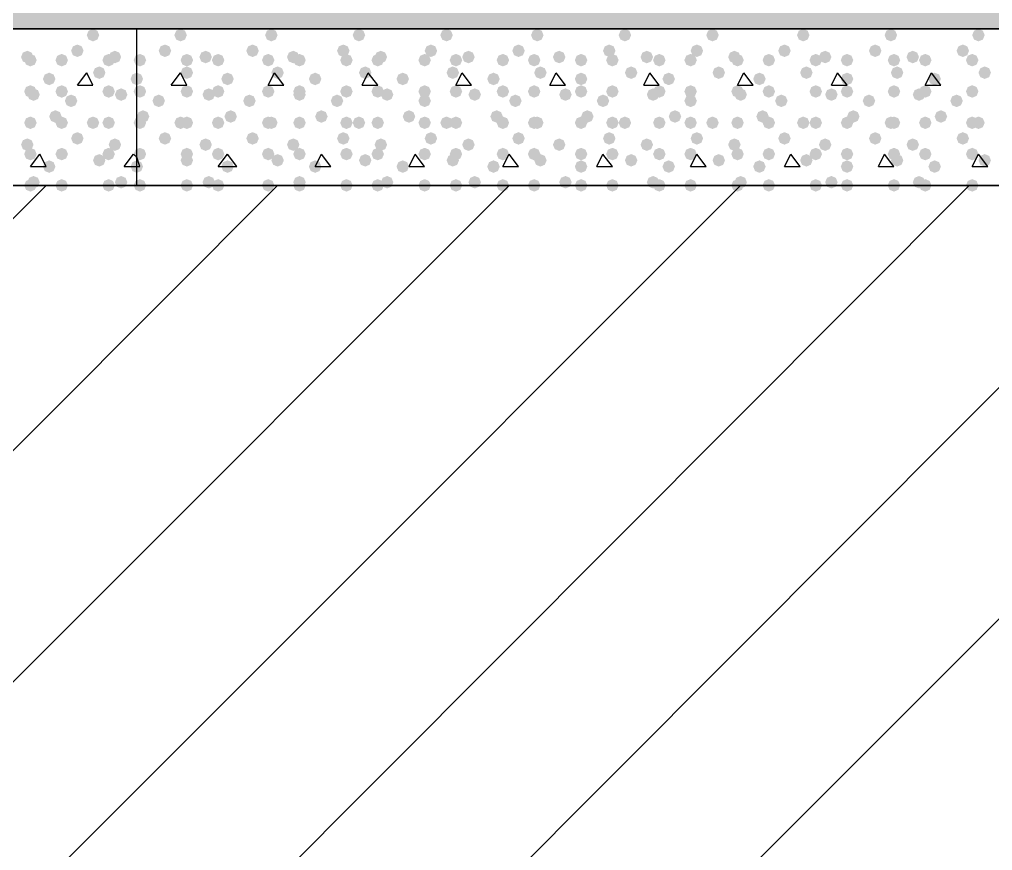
# Model space of a CAD drawing. Header units: millimetres. Extents: x 0 to 420, y 0 to 297.
# Drawn here: x 67.25 to 80.41, y 154.83 to 166.07 of the extents above; entities that cross this region are included whole.
import ezdxf

# ---------------------------------------------------------------- set-up
doc = ezdxf.new("R2010")
doc.units = ezdxf.units.MM
doc.layers.get('0').update_dxf_attribs({"linetype": 'CONTINUOUS'})

msp = doc.modelspace()

# ---------------------------------------------------------------- hatches: boundary and pattern name
at = {"true_color": 0x000008}
h = msp.add_hatch(color=0, dxfattribs=at)
h.paths.add_polyline_path([(378.544667, 177.927), (32.469667, 177.927), (378.544667, 165.946667)], flags=0)
h.paths.add_polyline_path([(32.469667, 177.927), (378.544667, 165.946667), (32.469667, 165.946667)], flags=0)
at = {"true_color": 0x000007}
for points in [[(68.326, 165.862), (68.301129, 165.802204), (68.241333, 165.777333), (68.181537, 165.802204), (68.156667, 165.862), (68.181537, 165.921796), (68.241333, 165.946667), (68.301129, 165.921796)], [(67.437, 165.565667), (67.412129, 165.505871), (67.352333, 165.481), (67.292538, 165.505871), (67.267667, 165.565667), (67.292537, 165.625462), (67.352333, 165.650333), (67.412129, 165.625463)], [(68.114333, 165.650333), (68.089462, 165.590537), (68.029667, 165.565667), (67.969871, 165.590537), (67.945, 165.650333), (67.969871, 165.710129), (68.029667, 165.735), (68.089462, 165.710129)], [(68.622333, 165.565667), (68.597463, 165.505871), (68.537667, 165.481), (68.477871, 165.505871), (68.453, 165.565667), (68.477871, 165.625462), (68.537667, 165.650333), (68.597462, 165.625463)], [(67.479333, 165.523333), (67.454462, 165.463537), (67.394667, 165.438667), (67.334871, 165.463537), (67.31, 165.523333), (67.334871, 165.583129), (67.394667, 165.608), (67.454462, 165.583129)], [(67.902667, 165.523333), (67.877796, 165.463537), (67.818, 165.438667), (67.758204, 165.463537), (67.733333, 165.523333), (67.758204, 165.583129), (67.818, 165.608), (67.877796, 165.583129)], [(68.537667, 165.523333), (68.512796, 165.463537), (68.453, 165.438667), (68.393204, 165.463537), (68.368333, 165.523333), (68.393204, 165.583129), (68.453, 165.608), (68.512796, 165.583129)], [(68.410667, 165.354), (68.385796, 165.294204), (68.326, 165.269333), (68.266204, 165.294204), (68.241333, 165.354), (68.266204, 165.413796), (68.326, 165.438667), (68.385796, 165.413796)], [(67.733333, 165.269333), (67.708463, 165.209537), (67.648667, 165.184667), (67.588871, 165.209537), (67.564, 165.269333), (67.588871, 165.329129), (67.648667, 165.354), (67.708462, 165.329129)], [(67.479333, 165.1), (67.454462, 165.040204), (67.394667, 165.015333), (67.334871, 165.040204), (67.31, 165.1), (67.334871, 165.159796), (67.394667, 165.184667), (67.454462, 165.159796)], [(67.521667, 165.057667), (67.496796, 164.997871), (67.437, 164.973), (67.377204, 164.997871), (67.352333, 165.057667), (67.377204, 165.117462), (67.437, 165.142333), (67.496796, 165.117463)], [(67.902667, 165.1), (67.877796, 165.040204), (67.818, 165.015333), (67.758204, 165.040204), (67.733333, 165.1), (67.758204, 165.159796), (67.818, 165.184667), (67.877796, 165.159796)], [(68.537667, 165.1), (68.512796, 165.040204), (68.453, 165.015333), (68.393204, 165.040204), (68.368333, 165.1), (68.393204, 165.159796), (68.453, 165.184667), (68.512796, 165.159796)], [(68.707, 165.057667), (68.682129, 164.997871), (68.622333, 164.973), (68.562538, 164.997871), (68.537667, 165.057667), (68.562537, 165.117462), (68.622333, 165.142333), (68.682129, 165.117463)], [(68.029667, 164.973), (68.004796, 164.913204), (67.945, 164.888333), (67.885204, 164.913204), (67.860333, 164.973), (67.885204, 165.032796), (67.945, 165.057667), (68.004796, 165.032796)], [(67.818, 164.761333), (67.793129, 164.701537), (67.733333, 164.676667), (67.673537, 164.701537), (67.648667, 164.761333), (67.673537, 164.821129), (67.733333, 164.846), (67.793129, 164.821129)], [(67.479333, 164.676667), (67.454462, 164.616871), (67.394667, 164.592), (67.334871, 164.616871), (67.31, 164.676667), (67.334871, 164.736462), (67.394667, 164.761333), (67.454462, 164.736463)], [(67.902667, 164.676667), (67.877796, 164.616871), (67.818, 164.592), (67.758204, 164.616871), (67.733333, 164.676667), (67.758204, 164.736462), (67.818, 164.761333), (67.877796, 164.736463)], [(68.326, 164.676667), (68.301129, 164.616871), (68.241333, 164.592), (68.181537, 164.616871), (68.156667, 164.676667), (68.181537, 164.736462), (68.241333, 164.761333), (68.301129, 164.736463)], [(68.537667, 164.676667), (68.512796, 164.616871), (68.453, 164.592), (68.393204, 164.616871), (68.368333, 164.676667), (68.393204, 164.736462), (68.453, 164.761333), (68.512796, 164.736463)], [(67.437, 164.380333), (67.412129, 164.320537), (67.352333, 164.295667), (67.292538, 164.320537), (67.267667, 164.380333), (67.292537, 164.440129), (67.352333, 164.465), (67.412129, 164.440129)], [(68.114333, 164.465), (68.089462, 164.405204), (68.029667, 164.380333), (67.969871, 164.405204), (67.945, 164.465), (67.969871, 164.524796), (68.029667, 164.549667), (68.089462, 164.524796)], [(68.622333, 164.380333), (68.597463, 164.320537), (68.537667, 164.295667), (68.477871, 164.320537), (68.453, 164.380333), (68.477871, 164.440129), (68.537667, 164.465), (68.597462, 164.440129)], [(67.479333, 164.253333), (67.454462, 164.193537), (67.394667, 164.168667), (67.334871, 164.193537), (67.31, 164.253333), (67.334871, 164.313129), (67.394667, 164.338), (67.454462, 164.313129)], [(67.902667, 164.253333), (67.877796, 164.193537), (67.818, 164.168667), (67.758204, 164.193537), (67.733333, 164.253333), (67.758204, 164.313129), (67.818, 164.338), (67.877796, 164.313129)], [(68.537667, 164.253333), (68.512796, 164.193537), (68.453, 164.168667), (68.393204, 164.193537), (68.368333, 164.253333), (68.393204, 164.313129), (68.453, 164.338), (68.512796, 164.313129)], [(68.410667, 164.168667), (68.385796, 164.108871), (68.326, 164.084), (68.266204, 164.108871), (68.241333, 164.168667), (68.266204, 164.228462), (68.326, 164.253333), (68.385796, 164.228463)], [(67.733333, 164.084), (67.708463, 164.024204), (67.648667, 163.999333), (67.588871, 164.024204), (67.564, 164.084), (67.588871, 164.143796), (67.648667, 164.168667), (67.708462, 164.143796)], [(67.479333, 163.83), (67.454462, 163.770204), (67.394667, 163.745333), (67.334871, 163.770204), (67.31, 163.83), (67.334871, 163.889796), (67.394667, 163.914667), (67.454462, 163.889796)], [(67.521667, 163.872333), (67.496796, 163.812537), (67.437, 163.787667), (67.377204, 163.812537), (67.352333, 163.872333), (67.377204, 163.932129), (67.437, 163.957), (67.496796, 163.932129)], [(67.902667, 163.83), (67.877796, 163.770204), (67.818, 163.745333), (67.758204, 163.770204), (67.733333, 163.83), (67.758204, 163.889796), (67.818, 163.914667), (67.877796, 163.889796)], [(68.537667, 163.83), (68.512796, 163.770204), (68.453, 163.745333), (68.393204, 163.770204), (68.368333, 163.83), (68.393204, 163.889796), (68.453, 163.914667), (68.512796, 163.889796)], [(68.707, 163.872333), (68.682129, 163.812537), (68.622333, 163.787667), (68.562538, 163.812537), (68.537667, 163.872333), (68.562537, 163.932129), (68.622333, 163.957), (68.682129, 163.932129)]]:
    msp.add_hatch(color=0, dxfattribs=at).paths.add_polyline_path(points, flags=0)
at = {"true_color": 0x000008}
for points in [[(69.511333, 165.862), (69.486462, 165.802204), (69.426667, 165.777333), (69.366871, 165.802204), (69.342, 165.862), (69.366871, 165.921796), (69.426667, 165.946667), (69.486462, 165.921796)], [(70.739, 165.862), (70.714129, 165.802204), (70.654333, 165.777333), (70.594538, 165.802204), (70.569667, 165.862), (70.594537, 165.921796), (70.654333, 165.946667), (70.714129, 165.921796)], [(71.924333, 165.862), (71.899462, 165.802204), (71.839667, 165.777333), (71.779871, 165.802204), (71.755, 165.862), (71.779871, 165.921796), (71.839667, 165.946667), (71.899462, 165.921796)], [(73.109667, 165.862), (73.084796, 165.802204), (73.025, 165.777333), (72.965204, 165.802204), (72.940333, 165.862), (72.965204, 165.921796), (73.025, 165.946667), (73.084796, 165.921796)], [(74.337333, 165.862), (74.312463, 165.802204), (74.252667, 165.777333), (74.192871, 165.802204), (74.168, 165.862), (74.192871, 165.921796), (74.252667, 165.946667), (74.312462, 165.921796)], [(75.522667, 165.862), (75.497796, 165.802204), (75.438, 165.777333), (75.378204, 165.802204), (75.353333, 165.862), (75.378204, 165.921796), (75.438, 165.946667), (75.497796, 165.921796)], [(76.708, 165.862), (76.683129, 165.802204), (76.623333, 165.777333), (76.563537, 165.802204), (76.538667, 165.862), (76.563537, 165.921796), (76.623333, 165.946667), (76.683129, 165.921796)], [(77.935667, 165.862), (77.910796, 165.802204), (77.851, 165.777333), (77.791204, 165.802204), (77.766333, 165.862), (77.791204, 165.921796), (77.851, 165.946667), (77.910796, 165.921796)], [(79.121, 165.862), (79.096129, 165.802204), (79.036333, 165.777333), (78.976537, 165.802204), (78.951667, 165.862), (78.976537, 165.921796), (79.036333, 165.946667), (79.096129, 165.921796)], [(80.306333, 165.862), (80.281463, 165.802204), (80.221667, 165.777333), (80.161871, 165.802204), (80.137, 165.862), (80.161871, 165.921796), (80.221667, 165.946667), (80.281462, 165.921796)], [(69.299667, 165.650333), (69.274796, 165.590537), (69.215, 165.565667), (69.155204, 165.590537), (69.130333, 165.650333), (69.155204, 165.710129), (69.215, 165.735), (69.274796, 165.710129)], [(69.85, 165.565667), (69.825129, 165.505871), (69.765333, 165.481), (69.705538, 165.505871), (69.680667, 165.565667), (69.705537, 165.625462), (69.765333, 165.650333), (69.825129, 165.625463)], [(70.485, 165.650333), (70.460129, 165.590537), (70.400333, 165.565667), (70.340538, 165.590537), (70.315667, 165.650333), (70.340537, 165.710129), (70.400333, 165.735), (70.460129, 165.710129)], [(71.035333, 165.565667), (71.010463, 165.505871), (70.950667, 165.481), (70.890871, 165.505871), (70.866, 165.565667), (70.890871, 165.625462), (70.950667, 165.650333), (71.010462, 165.625463)], [(71.712667, 165.650333), (71.687796, 165.590537), (71.628, 165.565667), (71.568204, 165.590537), (71.543333, 165.650333), (71.568204, 165.710129), (71.628, 165.735), (71.687796, 165.710129)], [(72.220667, 165.565667), (72.195796, 165.505871), (72.136, 165.481), (72.076204, 165.505871), (72.051333, 165.565667), (72.076204, 165.625462), (72.136, 165.650333), (72.195796, 165.625463)], [(72.898, 165.650333), (72.873129, 165.590537), (72.813333, 165.565667), (72.753537, 165.590537), (72.728667, 165.650333), (72.753537, 165.710129), (72.813333, 165.735), (72.873129, 165.710129)], [(73.406, 165.565667), (73.381129, 165.505871), (73.321333, 165.481), (73.261537, 165.505871), (73.236667, 165.565667), (73.261537, 165.625462), (73.321333, 165.650333), (73.381129, 165.625463)], [(74.083333, 165.650333), (74.058463, 165.590537), (73.998667, 165.565667), (73.938871, 165.590537), (73.914, 165.650333), (73.938871, 165.710129), (73.998667, 165.735), (74.058462, 165.710129)], [(74.633667, 165.565667), (74.608796, 165.505871), (74.549, 165.481), (74.489204, 165.505871), (74.464333, 165.565667), (74.489204, 165.625462), (74.549, 165.650333), (74.608796, 165.625463)], [(75.311, 165.650333), (75.286129, 165.590537), (75.226333, 165.565667), (75.166537, 165.590537), (75.141667, 165.650333), (75.166537, 165.710129), (75.226333, 165.735), (75.286129, 165.710129)], [(75.819, 165.565667), (75.794129, 165.505871), (75.734333, 165.481), (75.674538, 165.505871), (75.649667, 165.565667), (75.674537, 165.625462), (75.734333, 165.650333), (75.794129, 165.625463)], [(76.496333, 165.650333), (76.471463, 165.590537), (76.411667, 165.565667), (76.351871, 165.590537), (76.327, 165.650333), (76.351871, 165.710129), (76.411667, 165.735), (76.471462, 165.710129)], [(77.004333, 165.565667), (76.979462, 165.505871), (76.919667, 165.481), (76.859871, 165.505871), (76.835, 165.565667), (76.859871, 165.625462), (76.919667, 165.650333), (76.979462, 165.625463)], [(77.681667, 165.650333), (77.656796, 165.590537), (77.597, 165.565667), (77.537204, 165.590537), (77.512333, 165.650333), (77.537204, 165.710129), (77.597, 165.735), (77.656796, 165.710129)], [(78.232, 165.565667), (78.207129, 165.505871), (78.147333, 165.481), (78.087538, 165.505871), (78.062667, 165.565667), (78.087537, 165.625462), (78.147333, 165.650333), (78.207129, 165.625463)], [(78.909333, 165.650333), (78.884462, 165.590537), (78.824667, 165.565667), (78.764871, 165.590537), (78.74, 165.650333), (78.764871, 165.710129), (78.824667, 165.735), (78.884462, 165.710129)], [(79.417333, 165.565667), (79.392463, 165.505871), (79.332667, 165.481), (79.272871, 165.505871), (79.248, 165.565667), (79.272871, 165.625462), (79.332667, 165.650333), (79.392462, 165.625463)], [(80.094667, 165.650333), (80.069796, 165.590537), (80.01, 165.565667), (79.950204, 165.590537), (79.925333, 165.650333), (79.950204, 165.710129), (80.01, 165.735), (80.069796, 165.710129)], [(68.961, 165.523333), (68.936129, 165.463537), (68.876333, 165.438667), (68.816537, 165.463537), (68.791667, 165.523333), (68.816537, 165.583129), (68.876333, 165.608), (68.936129, 165.583129)], [(69.596, 165.523333), (69.571129, 165.463537), (69.511333, 165.438667), (69.451537, 165.463537), (69.426667, 165.523333), (69.451537, 165.583129), (69.511333, 165.608), (69.571129, 165.583129)], [(70.019333, 165.523333), (69.994462, 165.463537), (69.934667, 165.438667), (69.874871, 165.463537), (69.85, 165.523333), (69.874871, 165.583129), (69.934667, 165.608), (69.994462, 165.583129)], [(70.696667, 165.523333), (70.671796, 165.463537), (70.612, 165.438667), (70.552204, 165.463537), (70.527333, 165.523333), (70.552204, 165.583129), (70.612, 165.608), (70.671796, 165.583129)], [(71.12, 165.523333), (71.095129, 165.463537), (71.035333, 165.438667), (70.975538, 165.463537), (70.950667, 165.523333), (70.975537, 165.583129), (71.035333, 165.608), (71.095129, 165.583129)], [(71.755, 165.523333), (71.730129, 165.463537), (71.670333, 165.438667), (71.610538, 165.463537), (71.585667, 165.523333), (71.610537, 165.583129), (71.670333, 165.608), (71.730129, 165.583129)], [(72.178333, 165.523333), (72.153463, 165.463537), (72.093667, 165.438667), (72.033871, 165.463537), (72.009, 165.523333), (72.033871, 165.583129), (72.093667, 165.608), (72.153462, 165.583129)], [(72.813333, 165.523333), (72.788463, 165.463537), (72.728667, 165.438667), (72.668871, 165.463537), (72.644, 165.523333), (72.668871, 165.583129), (72.728667, 165.608), (72.788462, 165.583129)], [(73.236667, 165.523333), (73.211796, 165.463537), (73.152, 165.438667), (73.092204, 165.463537), (73.067333, 165.523333), (73.092204, 165.583129), (73.152, 165.608), (73.211796, 165.583129)], [(73.871667, 165.523333), (73.846796, 165.463537), (73.787, 165.438667), (73.727204, 165.463537), (73.702333, 165.523333), (73.727204, 165.583129), (73.787, 165.608), (73.846796, 165.583129)], [(74.295, 165.523333), (74.270129, 165.463537), (74.210333, 165.438667), (74.150538, 165.463537), (74.125667, 165.523333), (74.150537, 165.583129), (74.210333, 165.608), (74.270129, 165.583129)], [(74.93, 165.523333), (74.905129, 165.463537), (74.845333, 165.438667), (74.785538, 165.463537), (74.760667, 165.523333), (74.785537, 165.583129), (74.845333, 165.608), (74.905129, 165.583129)], [(75.353333, 165.523333), (75.328463, 165.463537), (75.268667, 165.438667), (75.208871, 165.463537), (75.184, 165.523333), (75.208871, 165.583129), (75.268667, 165.608), (75.328462, 165.583129)], [(75.988333, 165.523333), (75.963463, 165.463537), (75.903667, 165.438667), (75.843871, 165.463537), (75.819, 165.523333), (75.843871, 165.583129), (75.903667, 165.608), (75.963462, 165.583129)], [(76.411667, 165.523333), (76.386796, 165.463537), (76.327, 165.438667), (76.267204, 165.463537), (76.242333, 165.523333), (76.267204, 165.583129), (76.327, 165.608), (76.386796, 165.583129)], [(77.046667, 165.523333), (77.021796, 165.463537), (76.962, 165.438667), (76.902204, 165.463537), (76.877333, 165.523333), (76.902204, 165.583129), (76.962, 165.608), (77.021796, 165.583129)], [(77.47, 165.523333), (77.445129, 165.463537), (77.385333, 165.438667), (77.325538, 165.463537), (77.300667, 165.523333), (77.325537, 165.583129), (77.385333, 165.608), (77.445129, 165.583129)], [(78.105, 165.523333), (78.080129, 165.463537), (78.020333, 165.438667), (77.960538, 165.463537), (77.935667, 165.523333), (77.960537, 165.583129), (78.020333, 165.608), (78.080129, 165.583129)], [(78.528333, 165.523333), (78.503463, 165.463537), (78.443667, 165.438667), (78.383871, 165.463537), (78.359, 165.523333), (78.383871, 165.583129), (78.443667, 165.608), (78.503462, 165.583129)], [(79.163333, 165.523333), (79.138463, 165.463537), (79.078667, 165.438667), (79.018871, 165.463537), (78.994, 165.523333), (79.018871, 165.583129), (79.078667, 165.608), (79.138462, 165.583129)], [(79.586667, 165.523333), (79.561796, 165.463537), (79.502, 165.438667), (79.442204, 165.463537), (79.417333, 165.523333), (79.442204, 165.583129), (79.502, 165.608), (79.561796, 165.583129)], [(80.221667, 165.523333), (80.196796, 165.463537), (80.137, 165.438667), (80.077204, 165.463537), (80.052333, 165.523333), (80.077204, 165.583129), (80.137, 165.608), (80.196796, 165.583129)], [(69.596, 165.354), (69.571129, 165.294204), (69.511333, 165.269333), (69.451537, 165.294204), (69.426667, 165.354), (69.451537, 165.413796), (69.511333, 165.438667), (69.571129, 165.413796)], [(70.823667, 165.354), (70.798796, 165.294204), (70.739, 165.269333), (70.679204, 165.294204), (70.654333, 165.354), (70.679204, 165.413796), (70.739, 165.438667), (70.798796, 165.413796)], [(72.009, 165.354), (71.984129, 165.294204), (71.924333, 165.269333), (71.864538, 165.294204), (71.839667, 165.354), (71.864537, 165.413796), (71.924333, 165.438667), (71.984129, 165.413796)], [(73.194333, 165.354), (73.169462, 165.294204), (73.109667, 165.269333), (73.049871, 165.294204), (73.025, 165.354), (73.049871, 165.413796), (73.109667, 165.438667), (73.169462, 165.413796)], [(74.379667, 165.354), (74.354796, 165.294204), (74.295, 165.269333), (74.235204, 165.294204), (74.210333, 165.354), (74.235204, 165.413796), (74.295, 165.438667), (74.354796, 165.413796)], [(75.607333, 165.354), (75.582463, 165.294204), (75.522667, 165.269333), (75.462871, 165.294204), (75.438, 165.354), (75.462871, 165.413796), (75.522667, 165.438667), (75.582462, 165.413796)], [(76.792667, 165.354), (76.767796, 165.294204), (76.708, 165.269333), (76.648204, 165.294204), (76.623333, 165.354), (76.648204, 165.413796), (76.708, 165.438667), (76.767796, 165.413796)], [(77.978, 165.354), (77.953129, 165.294204), (77.893333, 165.269333), (77.833537, 165.294204), (77.808667, 165.354), (77.833537, 165.413796), (77.893333, 165.438667), (77.953129, 165.413796)], [(79.205667, 165.354), (79.180796, 165.294204), (79.121, 165.269333), (79.061204, 165.294204), (79.036333, 165.354), (79.061204, 165.413796), (79.121, 165.438667), (79.180796, 165.413796)], [(80.391, 165.354), (80.366129, 165.294204), (80.306333, 165.269333), (80.246537, 165.294204), (80.221667, 165.354), (80.246537, 165.413796), (80.306333, 165.438667), (80.366129, 165.413796)], [(68.918667, 165.269333), (68.893796, 165.209537), (68.834, 165.184667), (68.774204, 165.209537), (68.749333, 165.269333), (68.774204, 165.329129), (68.834, 165.354), (68.893796, 165.329129)], [(70.146333, 165.269333), (70.121462, 165.209537), (70.061667, 165.184667), (70.001871, 165.209537), (69.977, 165.269333), (70.001871, 165.329129), (70.061667, 165.354), (70.121462, 165.329129)], [(71.331667, 165.269333), (71.306796, 165.209537), (71.247, 165.184667), (71.187204, 165.209537), (71.162333, 165.269333), (71.187204, 165.329129), (71.247, 165.354), (71.306796, 165.329129)], [(72.517, 165.269333), (72.492129, 165.209537), (72.432333, 165.184667), (72.372538, 165.209537), (72.347667, 165.269333), (72.372537, 165.329129), (72.432333, 165.354), (72.492129, 165.329129)], [(73.744667, 165.269333), (73.719796, 165.209537), (73.66, 165.184667), (73.600204, 165.209537), (73.575333, 165.269333), (73.600204, 165.329129), (73.66, 165.354), (73.719796, 165.329129)], [(74.93, 165.269333), (74.905129, 165.209537), (74.845333, 165.184667), (74.785538, 165.209537), (74.760667, 165.269333), (74.785537, 165.329129), (74.845333, 165.354), (74.905129, 165.329129)], [(76.115333, 165.269333), (76.090463, 165.209537), (76.030667, 165.184667), (75.970871, 165.209537), (75.946, 165.269333), (75.970871, 165.329129), (76.030667, 165.354), (76.090462, 165.329129)], [(77.343, 165.269333), (77.318129, 165.209537), (77.258333, 165.184667), (77.198538, 165.209537), (77.173667, 165.269333), (77.198537, 165.329129), (77.258333, 165.354), (77.318129, 165.329129)], [(78.528333, 165.269333), (78.503463, 165.209537), (78.443667, 165.184667), (78.383871, 165.209537), (78.359, 165.269333), (78.383871, 165.329129), (78.443667, 165.354), (78.503462, 165.329129)], [(79.713667, 165.269333), (79.688796, 165.209537), (79.629, 165.184667), (79.569204, 165.209537), (79.544333, 165.269333), (79.569204, 165.329129), (79.629, 165.354), (79.688796, 165.329129)], [(68.961, 165.1), (68.936129, 165.040204), (68.876333, 165.015333), (68.816537, 165.040204), (68.791667, 165.1), (68.816537, 165.159796), (68.876333, 165.184667), (68.936129, 165.159796)], [(69.596, 165.1), (69.571129, 165.040204), (69.511333, 165.015333), (69.451537, 165.040204), (69.426667, 165.1), (69.451537, 165.159796), (69.511333, 165.184667), (69.571129, 165.159796)], [(69.892333, 165.057667), (69.867463, 164.997871), (69.807667, 164.973), (69.747871, 164.997871), (69.723, 165.057667), (69.747871, 165.117462), (69.807667, 165.142333), (69.867462, 165.117463)], [(70.019333, 165.1), (69.994462, 165.040204), (69.934667, 165.015333), (69.874871, 165.040204), (69.85, 165.1), (69.874871, 165.159796), (69.934667, 165.184667), (69.994462, 165.159796)], [(70.696667, 165.1), (70.671796, 165.040204), (70.612, 165.015333), (70.552204, 165.040204), (70.527333, 165.1), (70.552204, 165.159796), (70.612, 165.184667), (70.671796, 165.159796)], [(71.12, 165.1), (71.095129, 165.040204), (71.035333, 165.015333), (70.975538, 165.040204), (70.950667, 165.1), (70.975537, 165.159796), (71.035333, 165.184667), (71.095129, 165.159796)], [(71.12, 165.057667), (71.095129, 164.997871), (71.035333, 164.973), (70.975538, 164.997871), (70.950667, 165.057667), (70.975537, 165.117462), (71.035333, 165.142333), (71.095129, 165.117463)], [(71.755, 165.1), (71.730129, 165.040204), (71.670333, 165.015333), (71.610538, 165.040204), (71.585667, 165.1), (71.610537, 165.159796), (71.670333, 165.184667), (71.730129, 165.159796)], [(72.178333, 165.1), (72.153463, 165.040204), (72.093667, 165.015333), (72.033871, 165.040204), (72.009, 165.1), (72.033871, 165.159796), (72.093667, 165.184667), (72.153462, 165.159796)], [(72.305333, 165.057667), (72.280463, 164.997871), (72.220667, 164.973), (72.160871, 164.997871), (72.136, 165.057667), (72.160871, 165.117462), (72.220667, 165.142333), (72.280462, 165.117463)], [(72.813333, 165.1), (72.788463, 165.040204), (72.728667, 165.015333), (72.668871, 165.040204), (72.644, 165.1), (72.668871, 165.159796), (72.728667, 165.184667), (72.788462, 165.159796)], [(73.236667, 165.1), (73.211796, 165.040204), (73.152, 165.015333), (73.092204, 165.040204), (73.067333, 165.1), (73.092204, 165.159796), (73.152, 165.184667), (73.211796, 165.159796)], [(73.490667, 165.057667), (73.465796, 164.997871), (73.406, 164.973), (73.346204, 164.997871), (73.321333, 165.057667), (73.346204, 165.117462), (73.406, 165.142333), (73.465796, 165.117463)], [(73.871667, 165.1), (73.846796, 165.040204), (73.787, 165.015333), (73.727204, 165.040204), (73.702333, 165.1), (73.727204, 165.159796), (73.787, 165.184667), (73.846796, 165.159796)], [(74.295, 165.1), (74.270129, 165.040204), (74.210333, 165.015333), (74.150538, 165.040204), (74.125667, 165.1), (74.150537, 165.159796), (74.210333, 165.184667), (74.270129, 165.159796)], [(74.718333, 165.057667), (74.693463, 164.997871), (74.633667, 164.973), (74.573871, 164.997871), (74.549, 165.057667), (74.573871, 165.117462), (74.633667, 165.142333), (74.693462, 165.117463)], [(74.93, 165.1), (74.905129, 165.040204), (74.845333, 165.015333), (74.785538, 165.040204), (74.760667, 165.1), (74.785537, 165.159796), (74.845333, 165.184667), (74.905129, 165.159796)], [(75.353333, 165.1), (75.328463, 165.040204), (75.268667, 165.015333), (75.208871, 165.040204), (75.184, 165.1), (75.208871, 165.159796), (75.268667, 165.184667), (75.328462, 165.159796)], [(75.903667, 165.057667), (75.878796, 164.997871), (75.819, 164.973), (75.759204, 164.997871), (75.734333, 165.057667), (75.759204, 165.117462), (75.819, 165.142333), (75.878796, 165.117463)], [(75.988333, 165.1), (75.963463, 165.040204), (75.903667, 165.015333), (75.843871, 165.040204), (75.819, 165.1), (75.843871, 165.159796), (75.903667, 165.184667), (75.963462, 165.159796)], [(76.411667, 165.1), (76.386796, 165.040204), (76.327, 165.015333), (76.267204, 165.040204), (76.242333, 165.1), (76.267204, 165.159796), (76.327, 165.184667), (76.386796, 165.159796)], [(77.046667, 165.1), (77.021796, 165.040204), (76.962, 165.015333), (76.902204, 165.040204), (76.877333, 165.1), (76.902204, 165.159796), (76.962, 165.184667), (77.021796, 165.159796)], [(77.089, 165.057667), (77.064129, 164.997871), (77.004333, 164.973), (76.944538, 164.997871), (76.919667, 165.057667), (76.944537, 165.117462), (77.004333, 165.142333), (77.064129, 165.117463)], [(77.47, 165.1), (77.445129, 165.040204), (77.385333, 165.015333), (77.325538, 165.040204), (77.300667, 165.1), (77.325537, 165.159796), (77.385333, 165.184667), (77.445129, 165.159796)], [(78.105, 165.1), (78.080129, 165.040204), (78.020333, 165.015333), (77.960538, 165.040204), (77.935667, 165.1), (77.960537, 165.159796), (78.020333, 165.184667), (78.080129, 165.159796)], [(78.316667, 165.057667), (78.291796, 164.997871), (78.232, 164.973), (78.172204, 164.997871), (78.147333, 165.057667), (78.172204, 165.117462), (78.232, 165.142333), (78.291796, 165.117463)], [(78.528333, 165.1), (78.503463, 165.040204), (78.443667, 165.015333), (78.383871, 165.040204), (78.359, 165.1), (78.383871, 165.159796), (78.443667, 165.184667), (78.503462, 165.159796)], [(79.163333, 165.1), (79.138463, 165.040204), (79.078667, 165.015333), (79.018871, 165.040204), (78.994, 165.1), (79.018871, 165.159796), (79.078667, 165.184667), (79.138462, 165.159796)], [(79.502, 165.057667), (79.477129, 164.997871), (79.417333, 164.973), (79.357538, 164.997871), (79.332667, 165.057667), (79.357537, 165.117462), (79.417333, 165.142333), (79.477129, 165.117463)], [(79.586667, 165.1), (79.561796, 165.040204), (79.502, 165.015333), (79.442204, 165.040204), (79.417333, 165.1), (79.442204, 165.159796), (79.502, 165.184667), (79.561796, 165.159796)], [(80.221667, 165.1), (80.196796, 165.040204), (80.137, 165.015333), (80.077204, 165.040204), (80.052333, 165.1), (80.077204, 165.159796), (80.137, 165.184667), (80.196796, 165.159796)], [(69.215, 164.973), (69.190129, 164.913204), (69.130333, 164.888333), (69.070538, 164.913204), (69.045667, 164.973), (69.070537, 165.032796), (69.130333, 165.057667), (69.190129, 165.032796)], [(70.442667, 164.973), (70.417796, 164.913204), (70.358, 164.888333), (70.298204, 164.913204), (70.273333, 164.973), (70.298204, 165.032796), (70.358, 165.057667), (70.417796, 165.032796)], [(71.628, 164.973), (71.603129, 164.913204), (71.543333, 164.888333), (71.483537, 164.913204), (71.458667, 164.973), (71.483537, 165.032796), (71.543333, 165.057667), (71.603129, 165.032796)], [(72.813333, 164.973), (72.788463, 164.913204), (72.728667, 164.888333), (72.668871, 164.913204), (72.644, 164.973), (72.668871, 165.032796), (72.728667, 165.057667), (72.788462, 165.032796)], [(74.041, 164.973), (74.016129, 164.913204), (73.956333, 164.888333), (73.896537, 164.913204), (73.871667, 164.973), (73.896537, 165.032796), (73.956333, 165.057667), (74.016129, 165.032796)], [(75.226333, 164.973), (75.201462, 164.913204), (75.141667, 164.888333), (75.081871, 164.913204), (75.057, 164.973), (75.081871, 165.032796), (75.141667, 165.057667), (75.201462, 165.032796)], [(76.411667, 164.973), (76.386796, 164.913204), (76.327, 164.888333), (76.267204, 164.913204), (76.242333, 164.973), (76.267204, 165.032796), (76.327, 165.057667), (76.386796, 165.032796)], [(77.639333, 164.973), (77.614462, 164.913204), (77.554667, 164.888333), (77.494871, 164.913204), (77.47, 164.973), (77.494871, 165.032796), (77.554667, 165.057667), (77.614462, 165.032796)], [(78.824667, 164.973), (78.799796, 164.913204), (78.74, 164.888333), (78.680204, 164.913204), (78.655333, 164.973), (78.680204, 165.032796), (78.74, 165.057667), (78.799796, 165.032796)], [(80.01, 164.973), (79.985129, 164.913204), (79.925333, 164.888333), (79.865538, 164.913204), (79.840667, 164.973), (79.865537, 165.032796), (79.925333, 165.057667), (79.985129, 165.032796)], [(69.003333, 164.761333), (68.978463, 164.701537), (68.918667, 164.676667), (68.858871, 164.701537), (68.834, 164.761333), (68.858871, 164.821129), (68.918667, 164.846), (68.978462, 164.821129)], [(70.188667, 164.761333), (70.163796, 164.701537), (70.104, 164.676667), (70.044204, 164.701537), (70.019333, 164.761333), (70.044204, 164.821129), (70.104, 164.846), (70.163796, 164.821129)], [(71.416333, 164.761333), (71.391462, 164.701537), (71.331667, 164.676667), (71.271871, 164.701537), (71.247, 164.761333), (71.271871, 164.821129), (71.331667, 164.846), (71.391462, 164.821129)], [(72.601667, 164.761333), (72.576796, 164.701537), (72.517, 164.676667), (72.457204, 164.701537), (72.432333, 164.761333), (72.457204, 164.821129), (72.517, 164.846), (72.576796, 164.821129)], [(73.787, 164.761333), (73.762129, 164.701537), (73.702333, 164.676667), (73.642538, 164.701537), (73.617667, 164.761333), (73.642537, 164.821129), (73.702333, 164.846), (73.762129, 164.821129)], [(75.014667, 164.761333), (74.989796, 164.701537), (74.93, 164.676667), (74.870204, 164.701537), (74.845333, 164.761333), (74.870204, 164.821129), (74.93, 164.846), (74.989796, 164.821129)], [(76.2, 164.761333), (76.175129, 164.701537), (76.115333, 164.676667), (76.055538, 164.701537), (76.030667, 164.761333), (76.055537, 164.821129), (76.115333, 164.846), (76.175129, 164.821129)], [(77.385333, 164.761333), (77.360463, 164.701537), (77.300667, 164.676667), (77.240871, 164.701537), (77.216, 164.761333), (77.240871, 164.821129), (77.300667, 164.846), (77.360462, 164.821129)], [(78.613, 164.761333), (78.588129, 164.701537), (78.528333, 164.676667), (78.468537, 164.701537), (78.443667, 164.761333), (78.468537, 164.821129), (78.528333, 164.846), (78.588129, 164.821129)], [(79.798333, 164.761333), (79.773463, 164.701537), (79.713667, 164.676667), (79.653871, 164.701537), (79.629, 164.761333), (79.653871, 164.821129), (79.713667, 164.846), (79.773462, 164.821129)], [(68.961, 164.676667), (68.936129, 164.616871), (68.876333, 164.592), (68.816537, 164.616871), (68.791667, 164.676667), (68.816537, 164.736462), (68.876333, 164.761333), (68.936129, 164.736463)], [(69.511333, 164.676667), (69.486462, 164.616871), (69.426667, 164.592), (69.366871, 164.616871), (69.342, 164.676667), (69.366871, 164.736462), (69.426667, 164.761333), (69.486462, 164.736463)], [(69.596, 164.676667), (69.571129, 164.616871), (69.511333, 164.592), (69.451537, 164.616871), (69.426667, 164.676667), (69.451537, 164.736462), (69.511333, 164.761333), (69.571129, 164.736463)], [(70.019333, 164.676667), (69.994462, 164.616871), (69.934667, 164.592), (69.874871, 164.616871), (69.85, 164.676667), (69.874871, 164.736462), (69.934667, 164.761333), (69.994462, 164.736463)], [(70.696667, 164.676667), (70.671796, 164.616871), (70.612, 164.592), (70.552204, 164.616871), (70.527333, 164.676667), (70.552204, 164.736462), (70.612, 164.761333), (70.671796, 164.736463)], [(70.739, 164.676667), (70.714129, 164.616871), (70.654333, 164.592), (70.594538, 164.616871), (70.569667, 164.676667), (70.594537, 164.736462), (70.654333, 164.761333), (70.714129, 164.736463)], [(71.12, 164.676667), (71.095129, 164.616871), (71.035333, 164.592), (70.975538, 164.616871), (70.950667, 164.676667), (70.975537, 164.736462), (71.035333, 164.761333), (71.095129, 164.736463)], [(71.755, 164.676667), (71.730129, 164.616871), (71.670333, 164.592), (71.610538, 164.616871), (71.585667, 164.676667), (71.610537, 164.736462), (71.670333, 164.761333), (71.730129, 164.736463)], [(71.924333, 164.676667), (71.899462, 164.616871), (71.839667, 164.592), (71.779871, 164.616871), (71.755, 164.676667), (71.779871, 164.736462), (71.839667, 164.761333), (71.899462, 164.736463)], [(72.178333, 164.676667), (72.153463, 164.616871), (72.093667, 164.592), (72.033871, 164.616871), (72.009, 164.676667), (72.033871, 164.736462), (72.093667, 164.761333), (72.153462, 164.736463)], [(72.813333, 164.676667), (72.788463, 164.616871), (72.728667, 164.592), (72.668871, 164.616871), (72.644, 164.676667), (72.668871, 164.736462), (72.728667, 164.761333), (72.788462, 164.736463)], [(73.109667, 164.676667), (73.084796, 164.616871), (73.025, 164.592), (72.965204, 164.616871), (72.940333, 164.676667), (72.965204, 164.736462), (73.025, 164.761333), (73.084796, 164.736463)], [(73.236667, 164.676667), (73.211796, 164.616871), (73.152, 164.592), (73.092204, 164.616871), (73.067333, 164.676667), (73.092204, 164.736462), (73.152, 164.761333), (73.211796, 164.736463)], [(73.871667, 164.676667), (73.846796, 164.616871), (73.787, 164.592), (73.727204, 164.616871), (73.702333, 164.676667), (73.727204, 164.736462), (73.787, 164.761333), (73.846796, 164.736463)], [(74.295, 164.676667), (74.270129, 164.616871), (74.210333, 164.592), (74.150538, 164.616871), (74.125667, 164.676667), (74.150537, 164.736462), (74.210333, 164.761333), (74.270129, 164.736463)], [(74.337333, 164.676667), (74.312463, 164.616871), (74.252667, 164.592), (74.192871, 164.616871), (74.168, 164.676667), (74.192871, 164.736462), (74.252667, 164.761333), (74.312462, 164.736463)], [(74.93, 164.676667), (74.905129, 164.616871), (74.845333, 164.592), (74.785538, 164.616871), (74.760667, 164.676667), (74.785537, 164.736462), (74.845333, 164.761333), (74.905129, 164.736463)], [(75.353333, 164.676667), (75.328463, 164.616871), (75.268667, 164.592), (75.208871, 164.616871), (75.184, 164.676667), (75.208871, 164.736462), (75.268667, 164.761333), (75.328462, 164.736463)], [(75.522667, 164.676667), (75.497796, 164.616871), (75.438, 164.592), (75.378204, 164.616871), (75.353333, 164.676667), (75.378204, 164.736462), (75.438, 164.761333), (75.497796, 164.736463)], [(75.988333, 164.676667), (75.963463, 164.616871), (75.903667, 164.592), (75.843871, 164.616871), (75.819, 164.676667), (75.843871, 164.736462), (75.903667, 164.761333), (75.963462, 164.736463)], [(76.411667, 164.676667), (76.386796, 164.616871), (76.327, 164.592), (76.267204, 164.616871), (76.242333, 164.676667), (76.267204, 164.736462), (76.327, 164.761333), (76.386796, 164.736463)], [(76.708, 164.676667), (76.683129, 164.616871), (76.623333, 164.592), (76.563537, 164.616871), (76.538667, 164.676667), (76.563537, 164.736462), (76.623333, 164.761333), (76.683129, 164.736463)], [(77.046667, 164.676667), (77.021796, 164.616871), (76.962, 164.592), (76.902204, 164.616871), (76.877333, 164.676667), (76.902204, 164.736462), (76.962, 164.761333), (77.021796, 164.736463)], [(77.47, 164.676667), (77.445129, 164.616871), (77.385333, 164.592), (77.325538, 164.616871), (77.300667, 164.676667), (77.325537, 164.736462), (77.385333, 164.761333), (77.445129, 164.736463)], [(77.935667, 164.676667), (77.910796, 164.616871), (77.851, 164.592), (77.791204, 164.616871), (77.766333, 164.676667), (77.791204, 164.736462), (77.851, 164.761333), (77.910796, 164.736463)], [(78.105, 164.676667), (78.080129, 164.616871), (78.020333, 164.592), (77.960538, 164.616871), (77.935667, 164.676667), (77.960537, 164.736462), (78.020333, 164.761333), (78.080129, 164.736463)], [(78.528333, 164.676667), (78.503463, 164.616871), (78.443667, 164.592), (78.383871, 164.616871), (78.359, 164.676667), (78.383871, 164.736462), (78.443667, 164.761333), (78.503462, 164.736463)], [(79.121, 164.676667), (79.096129, 164.616871), (79.036333, 164.592), (78.976537, 164.616871), (78.951667, 164.676667), (78.976537, 164.736462), (79.036333, 164.761333), (79.096129, 164.736463)], [(79.163333, 164.676667), (79.138463, 164.616871), (79.078667, 164.592), (79.018871, 164.616871), (78.994, 164.676667), (79.018871, 164.736462), (79.078667, 164.761333), (79.138462, 164.736463)], [(79.586667, 164.676667), (79.561796, 164.616871), (79.502, 164.592), (79.442204, 164.616871), (79.417333, 164.676667), (79.442204, 164.736462), (79.502, 164.761333), (79.561796, 164.736463)], [(80.221667, 164.676667), (80.196796, 164.616871), (80.137, 164.592), (80.077204, 164.616871), (80.052333, 164.676667), (80.077204, 164.736462), (80.137, 164.761333), (80.196796, 164.736463)], [(80.306333, 164.676667), (80.281463, 164.616871), (80.221667, 164.592), (80.161871, 164.616871), (80.137, 164.676667), (80.161871, 164.736462), (80.221667, 164.761333), (80.281462, 164.736463)], [(69.299667, 164.465), (69.274796, 164.405204), (69.215, 164.380333), (69.155204, 164.405204), (69.130333, 164.465), (69.155204, 164.524796), (69.215, 164.549667), (69.274796, 164.524796)], [(69.85, 164.380333), (69.825129, 164.320537), (69.765333, 164.295667), (69.705538, 164.320537), (69.680667, 164.380333), (69.705537, 164.440129), (69.765333, 164.465), (69.825129, 164.440129)], [(70.485, 164.465), (70.460129, 164.405204), (70.400333, 164.380333), (70.340538, 164.405204), (70.315667, 164.465), (70.340537, 164.524796), (70.400333, 164.549667), (70.460129, 164.524796)], [(71.035333, 164.380333), (71.010463, 164.320537), (70.950667, 164.295667), (70.890871, 164.320537), (70.866, 164.380333), (70.890871, 164.440129), (70.950667, 164.465), (71.010462, 164.440129)], [(71.712667, 164.465), (71.687796, 164.405204), (71.628, 164.380333), (71.568204, 164.405204), (71.543333, 164.465), (71.568204, 164.524796), (71.628, 164.549667), (71.687796, 164.524796)], [(72.220667, 164.380333), (72.195796, 164.320537), (72.136, 164.295667), (72.076204, 164.320537), (72.051333, 164.380333), (72.076204, 164.440129), (72.136, 164.465), (72.195796, 164.440129)], [(72.898, 164.465), (72.873129, 164.405204), (72.813333, 164.380333), (72.753537, 164.405204), (72.728667, 164.465), (72.753537, 164.524796), (72.813333, 164.549667), (72.873129, 164.524796)], [(73.406, 164.380333), (73.381129, 164.320537), (73.321333, 164.295667), (73.261537, 164.320537), (73.236667, 164.380333), (73.261537, 164.440129), (73.321333, 164.465), (73.381129, 164.440129)], [(74.083333, 164.465), (74.058463, 164.405204), (73.998667, 164.380333), (73.938871, 164.405204), (73.914, 164.465), (73.938871, 164.524796), (73.998667, 164.549667), (74.058462, 164.524796)], [(74.633667, 164.380333), (74.608796, 164.320537), (74.549, 164.295667), (74.489204, 164.320537), (74.464333, 164.380333), (74.489204, 164.440129), (74.549, 164.465), (74.608796, 164.440129)], [(75.311, 164.465), (75.286129, 164.405204), (75.226333, 164.380333), (75.166537, 164.405204), (75.141667, 164.465), (75.166537, 164.524796), (75.226333, 164.549667), (75.286129, 164.524796)], [(75.819, 164.380333), (75.794129, 164.320537), (75.734333, 164.295667), (75.674538, 164.320537), (75.649667, 164.380333), (75.674537, 164.440129), (75.734333, 164.465), (75.794129, 164.440129)], [(76.496333, 164.465), (76.471463, 164.405204), (76.411667, 164.380333), (76.351871, 164.405204), (76.327, 164.465), (76.351871, 164.524796), (76.411667, 164.549667), (76.471462, 164.524796)], [(77.004333, 164.380333), (76.979462, 164.320537), (76.919667, 164.295667), (76.859871, 164.320537), (76.835, 164.380333), (76.859871, 164.440129), (76.919667, 164.465), (76.979462, 164.440129)], [(77.681667, 164.465), (77.656796, 164.405204), (77.597, 164.380333), (77.537204, 164.405204), (77.512333, 164.465), (77.537204, 164.524796), (77.597, 164.549667), (77.656796, 164.524796)], [(78.232, 164.380333), (78.207129, 164.320537), (78.147333, 164.295667), (78.087538, 164.320537), (78.062667, 164.380333), (78.087537, 164.440129), (78.147333, 164.465), (78.207129, 164.440129)], [(78.909333, 164.465), (78.884462, 164.405204), (78.824667, 164.380333), (78.764871, 164.405204), (78.74, 164.465), (78.764871, 164.524796), (78.824667, 164.549667), (78.884462, 164.524796)], [(79.417333, 164.380333), (79.392463, 164.320537), (79.332667, 164.295667), (79.272871, 164.320537), (79.248, 164.380333), (79.272871, 164.440129), (79.332667, 164.465), (79.392462, 164.440129)], [(80.094667, 164.465), (80.069796, 164.405204), (80.01, 164.380333), (79.950204, 164.405204), (79.925333, 164.465), (79.950204, 164.524796), (80.01, 164.549667), (80.069796, 164.524796)], [(68.961, 164.253333), (68.936129, 164.193537), (68.876333, 164.168667), (68.816537, 164.193537), (68.791667, 164.253333), (68.816537, 164.313129), (68.876333, 164.338), (68.936129, 164.313129)], [(69.596, 164.253333), (69.571129, 164.193537), (69.511333, 164.168667), (69.451537, 164.193537), (69.426667, 164.253333), (69.451537, 164.313129), (69.511333, 164.338), (69.571129, 164.313129)], [(70.019333, 164.253333), (69.994462, 164.193537), (69.934667, 164.168667), (69.874871, 164.193537), (69.85, 164.253333), (69.874871, 164.313129), (69.934667, 164.338), (69.994462, 164.313129)], [(70.696667, 164.253333), (70.671796, 164.193537), (70.612, 164.168667), (70.552204, 164.193537), (70.527333, 164.253333), (70.552204, 164.313129), (70.612, 164.338), (70.671796, 164.313129)], [(71.12, 164.253333), (71.095129, 164.193537), (71.035333, 164.168667), (70.975538, 164.193537), (70.950667, 164.253333), (70.975537, 164.313129), (71.035333, 164.338), (71.095129, 164.313129)], [(71.755, 164.253333), (71.730129, 164.193537), (71.670333, 164.168667), (71.610538, 164.193537), (71.585667, 164.253333), (71.610537, 164.313129), (71.670333, 164.338), (71.730129, 164.313129)], [(72.178333, 164.253333), (72.153463, 164.193537), (72.093667, 164.168667), (72.033871, 164.193537), (72.009, 164.253333), (72.033871, 164.313129), (72.093667, 164.338), (72.153462, 164.313129)], [(72.813333, 164.253333), (72.788463, 164.193537), (72.728667, 164.168667), (72.668871, 164.193537), (72.644, 164.253333), (72.668871, 164.313129), (72.728667, 164.338), (72.788462, 164.313129)], [(73.236667, 164.253333), (73.211796, 164.193537), (73.152, 164.168667), (73.092204, 164.193537), (73.067333, 164.253333), (73.092204, 164.313129), (73.152, 164.338), (73.211796, 164.313129)], [(73.871667, 164.253333), (73.846796, 164.193537), (73.787, 164.168667), (73.727204, 164.193537), (73.702333, 164.253333), (73.727204, 164.313129), (73.787, 164.338), (73.846796, 164.313129)], [(74.295, 164.253333), (74.270129, 164.193537), (74.210333, 164.168667), (74.150538, 164.193537), (74.125667, 164.253333), (74.150537, 164.313129), (74.210333, 164.338), (74.270129, 164.313129)], [(74.93, 164.253333), (74.905129, 164.193537), (74.845333, 164.168667), (74.785538, 164.193537), (74.760667, 164.253333), (74.785537, 164.313129), (74.845333, 164.338), (74.905129, 164.313129)], [(75.353333, 164.253333), (75.328463, 164.193537), (75.268667, 164.168667), (75.208871, 164.193537), (75.184, 164.253333), (75.208871, 164.313129), (75.268667, 164.338), (75.328462, 164.313129)], [(75.988333, 164.253333), (75.963463, 164.193537), (75.903667, 164.168667), (75.843871, 164.193537), (75.819, 164.253333), (75.843871, 164.313129), (75.903667, 164.338), (75.963462, 164.313129)], [(76.411667, 164.253333), (76.386796, 164.193537), (76.327, 164.168667), (76.267204, 164.193537), (76.242333, 164.253333), (76.267204, 164.313129), (76.327, 164.338), (76.386796, 164.313129)], [(77.046667, 164.253333), (77.021796, 164.193537), (76.962, 164.168667), (76.902204, 164.193537), (76.877333, 164.253333), (76.902204, 164.313129), (76.962, 164.338), (77.021796, 164.313129)], [(77.47, 164.253333), (77.445129, 164.193537), (77.385333, 164.168667), (77.325538, 164.193537), (77.300667, 164.253333), (77.325537, 164.313129), (77.385333, 164.338), (77.445129, 164.313129)], [(78.105, 164.253333), (78.080129, 164.193537), (78.020333, 164.168667), (77.960538, 164.193537), (77.935667, 164.253333), (77.960537, 164.313129), (78.020333, 164.338), (78.080129, 164.313129)], [(78.528333, 164.253333), (78.503463, 164.193537), (78.443667, 164.168667), (78.383871, 164.193537), (78.359, 164.253333), (78.383871, 164.313129), (78.443667, 164.338), (78.503462, 164.313129)], [(79.163333, 164.253333), (79.138463, 164.193537), (79.078667, 164.168667), (79.018871, 164.193537), (78.994, 164.253333), (79.018871, 164.313129), (79.078667, 164.338), (79.138462, 164.313129)], [(79.586667, 164.253333), (79.561796, 164.193537), (79.502, 164.168667), (79.442204, 164.193537), (79.417333, 164.253333), (79.442204, 164.313129), (79.502, 164.338), (79.561796, 164.313129)], [(80.221667, 164.253333), (80.196796, 164.193537), (80.137, 164.168667), (80.077204, 164.193537), (80.052333, 164.253333), (80.077204, 164.313129), (80.137, 164.338), (80.196796, 164.313129)], [(69.596, 164.168667), (69.571129, 164.108871), (69.511333, 164.084), (69.451537, 164.108871), (69.426667, 164.168667), (69.451537, 164.228462), (69.511333, 164.253333), (69.571129, 164.228463)], [(70.823667, 164.168667), (70.798796, 164.108871), (70.739, 164.084), (70.679204, 164.108871), (70.654333, 164.168667), (70.679204, 164.228462), (70.739, 164.253333), (70.798796, 164.228463)], [(72.009, 164.168667), (71.984129, 164.108871), (71.924333, 164.084), (71.864538, 164.108871), (71.839667, 164.168667), (71.864537, 164.228462), (71.924333, 164.253333), (71.984129, 164.228463)], [(73.194333, 164.168667), (73.169462, 164.108871), (73.109667, 164.084), (73.049871, 164.108871), (73.025, 164.168667), (73.049871, 164.228462), (73.109667, 164.253333), (73.169462, 164.228463)], [(74.379667, 164.168667), (74.354796, 164.108871), (74.295, 164.084), (74.235204, 164.108871), (74.210333, 164.168667), (74.235204, 164.228462), (74.295, 164.253333), (74.354796, 164.228463)], [(75.607333, 164.168667), (75.582463, 164.108871), (75.522667, 164.084), (75.462871, 164.108871), (75.438, 164.168667), (75.462871, 164.228462), (75.522667, 164.253333), (75.582462, 164.228463)], [(76.792667, 164.168667), (76.767796, 164.108871), (76.708, 164.084), (76.648204, 164.108871), (76.623333, 164.168667), (76.648204, 164.228462), (76.708, 164.253333), (76.767796, 164.228463)], [(77.978, 164.168667), (77.953129, 164.108871), (77.893333, 164.084), (77.833537, 164.108871), (77.808667, 164.168667), (77.833537, 164.228462), (77.893333, 164.253333), (77.953129, 164.228463)], [(79.205667, 164.168667), (79.180796, 164.108871), (79.121, 164.084), (79.061204, 164.108871), (79.036333, 164.168667), (79.061204, 164.228462), (79.121, 164.253333), (79.180796, 164.228463)], [(80.391, 164.168667), (80.366129, 164.108871), (80.306333, 164.084), (80.246537, 164.108871), (80.221667, 164.168667), (80.246537, 164.228462), (80.306333, 164.253333), (80.366129, 164.228463)], [(68.918667, 164.084), (68.893796, 164.024204), (68.834, 163.999333), (68.774204, 164.024204), (68.749333, 164.084), (68.774204, 164.143796), (68.834, 164.168667), (68.893796, 164.143796)], [(70.146333, 164.084), (70.121462, 164.024204), (70.061667, 163.999333), (70.001871, 164.024204), (69.977, 164.084), (70.001871, 164.143796), (70.061667, 164.168667), (70.121462, 164.143796)], [(71.331667, 164.084), (71.306796, 164.024204), (71.247, 163.999333), (71.187204, 164.024204), (71.162333, 164.084), (71.187204, 164.143796), (71.247, 164.168667), (71.306796, 164.143796)], [(72.517, 164.084), (72.492129, 164.024204), (72.432333, 163.999333), (72.372538, 164.024204), (72.347667, 164.084), (72.372537, 164.143796), (72.432333, 164.168667), (72.492129, 164.143796)], [(73.744667, 164.084), (73.719796, 164.024204), (73.66, 163.999333), (73.600204, 164.024204), (73.575333, 164.084), (73.600204, 164.143796), (73.66, 164.168667), (73.719796, 164.143796)], [(74.93, 164.084), (74.905129, 164.024204), (74.845333, 163.999333), (74.785538, 164.024204), (74.760667, 164.084), (74.785537, 164.143796), (74.845333, 164.168667), (74.905129, 164.143796)], [(76.115333, 164.084), (76.090463, 164.024204), (76.030667, 163.999333), (75.970871, 164.024204), (75.946, 164.084), (75.970871, 164.143796), (76.030667, 164.168667), (76.090462, 164.143796)], [(77.343, 164.084), (77.318129, 164.024204), (77.258333, 163.999333), (77.198538, 164.024204), (77.173667, 164.084), (77.198537, 164.143796), (77.258333, 164.168667), (77.318129, 164.143796)], [(78.528333, 164.084), (78.503463, 164.024204), (78.443667, 163.999333), (78.383871, 164.024204), (78.359, 164.084), (78.383871, 164.143796), (78.443667, 164.168667), (78.503462, 164.143796)], [(79.713667, 164.084), (79.688796, 164.024204), (79.629, 163.999333), (79.569204, 164.024204), (79.544333, 164.084), (79.569204, 164.143796), (79.629, 164.168667), (79.688796, 164.143796)], [(68.961, 163.83), (68.936129, 163.770204), (68.876333, 163.745333), (68.816537, 163.770204), (68.791667, 163.83), (68.816537, 163.889796), (68.876333, 163.914667), (68.936129, 163.889796)], [(69.596, 163.83), (69.571129, 163.770204), (69.511333, 163.745333), (69.451537, 163.770204), (69.426667, 163.83), (69.451537, 163.889796), (69.511333, 163.914667), (69.571129, 163.889796)], [(69.892333, 163.872333), (69.867463, 163.812537), (69.807667, 163.787667), (69.747871, 163.812537), (69.723, 163.872333), (69.747871, 163.932129), (69.807667, 163.957), (69.867462, 163.932129)], [(70.019333, 163.83), (69.994462, 163.770204), (69.934667, 163.745333), (69.874871, 163.770204), (69.85, 163.83), (69.874871, 163.889796), (69.934667, 163.914667), (69.994462, 163.889796)], [(70.696667, 163.83), (70.671796, 163.770204), (70.612, 163.745333), (70.552204, 163.770204), (70.527333, 163.83), (70.552204, 163.889796), (70.612, 163.914667), (70.671796, 163.889796)], [(71.12, 163.872333), (71.095129, 163.812537), (71.035333, 163.787667), (70.975538, 163.812537), (70.950667, 163.872333), (70.975537, 163.932129), (71.035333, 163.957), (71.095129, 163.932129)], [(71.12, 163.83), (71.095129, 163.770204), (71.035333, 163.745333), (70.975538, 163.770204), (70.950667, 163.83), (70.975537, 163.889796), (71.035333, 163.914667), (71.095129, 163.889796)], [(71.755, 163.83), (71.730129, 163.770204), (71.670333, 163.745333), (71.610538, 163.770204), (71.585667, 163.83), (71.610537, 163.889796), (71.670333, 163.914667), (71.730129, 163.889796)], [(72.178333, 163.83), (72.153463, 163.770204), (72.093667, 163.745333), (72.033871, 163.770204), (72.009, 163.83), (72.033871, 163.889796), (72.093667, 163.914667), (72.153462, 163.889796)], [(72.305333, 163.872333), (72.280463, 163.812537), (72.220667, 163.787667), (72.160871, 163.812537), (72.136, 163.872333), (72.160871, 163.932129), (72.220667, 163.957), (72.280462, 163.932129)], [(72.813333, 163.83), (72.788463, 163.770204), (72.728667, 163.745333), (72.668871, 163.770204), (72.644, 163.83), (72.668871, 163.889796), (72.728667, 163.914667), (72.788462, 163.889796)], [(73.236667, 163.83), (73.211796, 163.770204), (73.152, 163.745333), (73.092204, 163.770204), (73.067333, 163.83), (73.092204, 163.889796), (73.152, 163.914667), (73.211796, 163.889796)], [(73.490667, 163.872333), (73.465796, 163.812537), (73.406, 163.787667), (73.346204, 163.812537), (73.321333, 163.872333), (73.346204, 163.932129), (73.406, 163.957), (73.465796, 163.932129)], [(73.871667, 163.83), (73.846796, 163.770204), (73.787, 163.745333), (73.727204, 163.770204), (73.702333, 163.83), (73.727204, 163.889796), (73.787, 163.914667), (73.846796, 163.889796)], [(74.295, 163.83), (74.270129, 163.770204), (74.210333, 163.745333), (74.150538, 163.770204), (74.125667, 163.83), (74.150537, 163.889796), (74.210333, 163.914667), (74.270129, 163.889796)], [(74.718333, 163.872333), (74.693463, 163.812537), (74.633667, 163.787667), (74.573871, 163.812537), (74.549, 163.872333), (74.573871, 163.932129), (74.633667, 163.957), (74.693462, 163.932129)], [(74.93, 163.83), (74.905129, 163.770204), (74.845333, 163.745333), (74.785538, 163.770204), (74.760667, 163.83), (74.785537, 163.889796), (74.845333, 163.914667), (74.905129, 163.889796)], [(75.353333, 163.83), (75.328463, 163.770204), (75.268667, 163.745333), (75.208871, 163.770204), (75.184, 163.83), (75.208871, 163.889796), (75.268667, 163.914667), (75.328462, 163.889796)], [(75.903667, 163.872333), (75.878796, 163.812537), (75.819, 163.787667), (75.759204, 163.812537), (75.734333, 163.872333), (75.759204, 163.932129), (75.819, 163.957), (75.878796, 163.932129)], [(75.988333, 163.83), (75.963463, 163.770204), (75.903667, 163.745333), (75.843871, 163.770204), (75.819, 163.83), (75.843871, 163.889796), (75.903667, 163.914667), (75.963462, 163.889796)], [(76.411667, 163.83), (76.386796, 163.770204), (76.327, 163.745333), (76.267204, 163.770204), (76.242333, 163.83), (76.267204, 163.889796), (76.327, 163.914667), (76.386796, 163.889796)], [(77.046667, 163.83), (77.021796, 163.770204), (76.962, 163.745333), (76.902204, 163.770204), (76.877333, 163.83), (76.902204, 163.889796), (76.962, 163.914667), (77.021796, 163.889796)], [(77.089, 163.872333), (77.064129, 163.812537), (77.004333, 163.787667), (76.944538, 163.812537), (76.919667, 163.872333), (76.944537, 163.932129), (77.004333, 163.957), (77.064129, 163.932129)], [(77.47, 163.83), (77.445129, 163.770204), (77.385333, 163.745333), (77.325538, 163.770204), (77.300667, 163.83), (77.325537, 163.889796), (77.385333, 163.914667), (77.445129, 163.889796)], [(78.105, 163.83), (78.080129, 163.770204), (78.020333, 163.745333), (77.960538, 163.770204), (77.935667, 163.83), (77.960537, 163.889796), (78.020333, 163.914667), (78.080129, 163.889796)], [(78.316667, 163.872333), (78.291796, 163.812537), (78.232, 163.787667), (78.172204, 163.812537), (78.147333, 163.872333), (78.172204, 163.932129), (78.232, 163.957), (78.291796, 163.932129)], [(78.528333, 163.83), (78.503463, 163.770204), (78.443667, 163.745333), (78.383871, 163.770204), (78.359, 163.83), (78.383871, 163.889796), (78.443667, 163.914667), (78.503462, 163.889796)], [(79.163333, 163.83), (79.138463, 163.770204), (79.078667, 163.745333), (79.018871, 163.770204), (78.994, 163.83), (79.018871, 163.889796), (79.078667, 163.914667), (79.138462, 163.889796)], [(79.502, 163.872333), (79.477129, 163.812537), (79.417333, 163.787667), (79.357538, 163.812537), (79.332667, 163.872333), (79.357537, 163.932129), (79.417333, 163.957), (79.477129, 163.932129)], [(79.586667, 163.83), (79.561796, 163.770204), (79.502, 163.745333), (79.442204, 163.770204), (79.417333, 163.83), (79.442204, 163.889796), (79.502, 163.914667), (79.561796, 163.889796)], [(80.221667, 163.83), (80.196796, 163.770204), (80.137, 163.745333), (80.077204, 163.770204), (80.052333, 163.83), (80.077204, 163.889796), (80.137, 163.914667), (80.196796, 163.889796)]]:
    msp.add_hatch(color=0, dxfattribs=at).paths.add_polyline_path(points, flags=0)

# ---------------------------------------------------------------- linework, layer by layer
at = {"color": 0, "true_color": 0x000008}
msp.add_lwpolyline([(32.469667, 177.927), (378.544667, 165.946667), (32.469667, 165.946667)], close=True, dxfattribs=at)
at = {"color": 0, "true_color": 0x000007}
for points in [[(31.369, 142.621), (31.369, 165.946667), (379.603, 165.946667), (379.603, 142.621), (217.17, 142.621), (217.17, 121.454333), (193.844333, 121.454333), (193.844333, 142.621)], [(31.369, 142.621), (31.369, 165.946667), (379.603, 165.946667), (379.603, 142.621), (217.17, 142.621), (217.17, 121.454333), (193.844333, 121.454333), (193.844333, 142.621)], [(66.717333, 165.946667), (66.717333, 163.83), (68.834, 163.83), (68.834, 165.946667)]]:
    msp.add_lwpolyline(points, close=True, dxfattribs=at)
for points in [[(87.884, 165.946667), (68.834, 165.946667)], [(68.029667, 165.184667), (68.156667, 165.354)], [(68.241333, 165.184667), (68.156667, 165.354)], [(68.029667, 165.184667), (68.241333, 165.184667)], [(67.394667, 164.084), (67.521667, 164.253333)], [(67.606333, 164.084), (67.521667, 164.253333)], [(68.664667, 164.084), (68.791667, 164.253333)], [(68.834, 164.211), (68.791667, 164.253333)], [(67.394667, 164.084), (67.606333, 164.084)], [(68.664667, 164.084), (68.834, 164.084)], [(68.834, 163.83), (87.884, 163.83)]]:
    msp.add_lwpolyline(points, dxfattribs=at)
at = {"color": 0, "true_color": 0x000008}
for points in [[(69.299667, 165.184667), (69.426667, 165.354)], [(69.511333, 165.184667), (69.426667, 165.354)], [(70.612, 165.184667), (70.696667, 165.354)], [(70.823667, 165.184667), (70.696667, 165.354)], [(71.882, 165.184667), (71.966667, 165.354)], [(72.093667, 165.184667), (71.966667, 165.354)], [(73.152, 165.184667), (73.236667, 165.354)], [(73.363667, 165.184667), (73.236667, 165.354)], [(74.422, 165.184667), (74.506667, 165.354)], [(74.633667, 165.184667), (74.506667, 165.354)], [(75.692, 165.184667), (75.776667, 165.354)], [(75.903667, 165.184667), (75.776667, 165.354)], [(76.962, 165.184667), (77.046667, 165.354)], [(77.173667, 165.184667), (77.046667, 165.354)], [(78.232, 165.184667), (78.316667, 165.354)], [(78.443667, 165.184667), (78.316667, 165.354)], [(79.502, 165.184667), (79.586667, 165.354)], [(79.713667, 165.184667), (79.586667, 165.354)], [(69.299667, 165.184667), (69.511333, 165.184667)], [(70.612, 165.184667), (70.823667, 165.184667)], [(71.882, 165.184667), (72.093667, 165.184667)], [(73.152, 165.184667), (73.363667, 165.184667)], [(74.422, 165.184667), (74.633667, 165.184667)], [(75.692, 165.184667), (75.903667, 165.184667)], [(76.962, 165.184667), (77.173667, 165.184667)], [(78.232, 165.184667), (78.443667, 165.184667)], [(79.502, 165.184667), (79.713667, 165.184667)], [(68.876333, 164.084), (68.834, 164.211)], [(69.934667, 164.084), (70.061667, 164.253333)], [(70.188667, 164.084), (70.061667, 164.253333)], [(71.247, 164.084), (71.331667, 164.253333)], [(71.458667, 164.084), (71.331667, 164.253333)], [(72.517, 164.084), (72.601667, 164.253333)], [(72.728667, 164.084), (72.601667, 164.253333)], [(73.787, 164.084), (73.871667, 164.253333)], [(73.998667, 164.084), (73.871667, 164.253333)], [(75.057, 164.084), (75.141667, 164.253333)], [(75.268667, 164.084), (75.141667, 164.253333)], [(76.327, 164.084), (76.411667, 164.253333)], [(76.538667, 164.084), (76.411667, 164.253333)], [(77.597, 164.084), (77.681667, 164.253333)], [(77.808667, 164.084), (77.681667, 164.253333)], [(78.867, 164.084), (78.951667, 164.253333)], [(79.078667, 164.084), (78.951667, 164.253333)], [(80.137, 164.084), (80.221667, 164.253333)], [(80.348667, 164.084), (80.221667, 164.253333)], [(68.834, 164.084), (68.876333, 164.084)], [(69.934667, 164.084), (70.188667, 164.084)], [(71.247, 164.084), (71.458667, 164.084)], [(72.517, 164.084), (72.728667, 164.084)], [(73.787, 164.084), (73.998667, 164.084)], [(75.057, 164.084), (75.268667, 164.084)], [(76.327, 164.084), (76.538667, 164.084)], [(77.597, 164.084), (77.808667, 164.084)], [(78.867, 164.084), (79.078667, 164.084)], [(80.137, 164.084), (80.348667, 164.084)]]:
    msp.add_lwpolyline(points, dxfattribs=at)
at = {"color": 0, "true_color": 0x0000fd}
msp.add_lwpolyline([(215.053333, 144.737667), (377.486333, 144.737667), (377.486333, 163.83), (33.528, 163.83), (33.528, 144.737667), (195.961, 144.737667), (195.961, 123.571), (215.053333, 123.571)], close=True, dxfattribs=at)
at = {"color": 0, "true_color": 0x000003}
for points in [[(48.556335, 144.737666), (67.606335, 163.829999)], [(51.689001, 144.737666), (70.739001, 163.829999)], [(54.779335, 144.737666), (73.871668, 163.829999)], [(57.912001, 144.737666), (77.004335, 163.829999)], [(61.044668, 144.737666), (80.094668, 163.829999)], [(64.177335, 144.737666), (83.227335, 163.829999)], [(67.267668, 144.737666), (86.360001, 163.829999)]]:
    msp.add_lwpolyline(points, dxfattribs=at)

doc.saveas('drawing.dxf')
